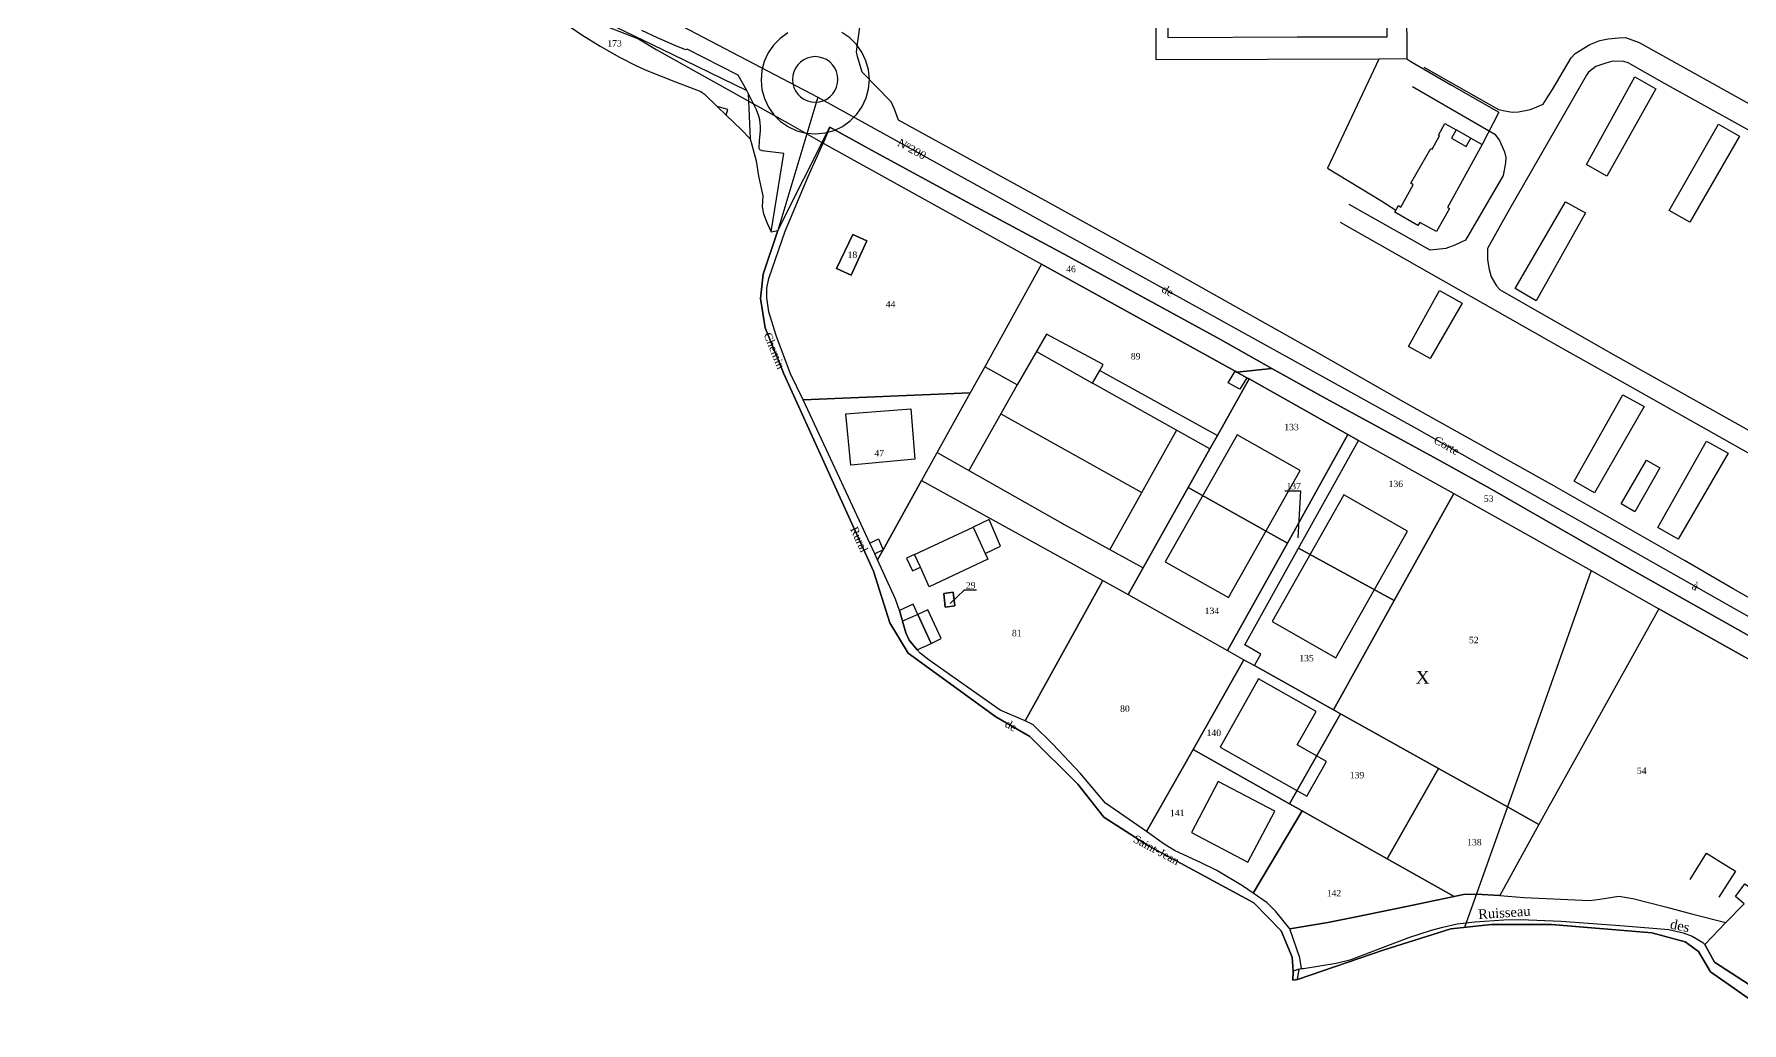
# Model space of a CAD drawing. Extents: x 1208822 to 1209704, y 6152997 to 6153719.
# Drawn here: x 1208825 to 1209359, y 6153000 to 6153309 of the extents above; entities that cross this region are included whole.
import ezdxf

# ---------------------------------------------------------------- set-up
doc = ezdxf.new("R2010")
doc.units = 0
doc.linetypes.add('CONTINU', pattern=[0])
doc.layers.get('0').update_dxf_attribs({"linetype": 'CONTINU'})
for name, color, linetype in [('1LIEUDIT', 7, 'CONTINU'), ('1PARCELLE', 7, 'CONTINU'), ('1PYLONE', 7, 'CONTINU'), ('1SECTION', 7, 'CONTINU'), ('1SUBDSECT', 7, 'CONTINU'), ('1TRONFLUV', 7, 'CONTINU'), ('1TROUPARCELLE', 7, 'CONTINU'), ('1ZONCOMM', 7, 'CONTINU'), ('3BATIDUR', 7, 'CONTINU'), ('3BATILEGER', 7, 'CONTINU'), ('3CHEMIN', 7, 'CONTINU'), ('3FISCLINE', 7, 'CONTINUOUS'), ('3FLECHEPAR', 7, 'CONTINU'), ('3GAZODUC', 7, 'CONTINU'), ('3LIEUDITTEX', 7, 'CONTINU'), ('3LIMNONPARC', 7, 'CONTINU'), ('3PARCELLETEX', 7, 'CONTINU'), ('3PONT', 7, 'CONTINU'), ('3TOPOLINE', 7, 'CONTINU'), ('3TRONFLUVTEX', 7, 'CONTINU'), ('3ZONCOMMTEX', 7, 'CONTINU')]:
    doc.layers.add(name, color=color, linetype=linetype)
doc.styles.get("Standard").update_dxf_attribs({"font": 'Times New Roman'})

# ---------------------------------------------------------------- blocks, each defined once
blk = doc.blocks.new('PYLONE1')
blk.add_point((0, 0))

msp = doc.modelspace()

# ---------------------------------------------------------------- linework, layer by layer
at = {"layer": '1LIEUDIT'}
for points in [[(1208993.15, 6153311.06), (1208996.44, 6153308.81), (1209002.19, 6153305.22), (1209008.18, 6153301.76), (1209013.57, 6153299.13), (1209016.74, 6153297.67), (1209025.75, 6153294.12), (1209033.62, 6153291.09), (1209034.75, 6153290.23), (1209038.78, 6153286.38), (1209041.55, 6153283.69), (1209046.25, 6153279.18), (1209049.04, 6153276.27), (1209049.59, 6153274.42), (1209050.93, 6153269.42), (1209051.6, 6153264.65), (1209053.04, 6153258.5), (1209052.8, 6153255.03), (1209053.25, 6153252.82), (1209054.35, 6153249.91), (1209055.64, 6153247.23), (1209057.68, 6153247.69), (1209073.97, 6153279.94), (1209073.97, 6153279.94), (1209086.93, 6153272.72), (1209116.83, 6153256.54), (1209148.53, 6153239.56), (1209195.94, 6153213.6), (1209211.99, 6153204.56), (1209228.89, 6153195.15), (1209262.69, 6153176.79), (1209280.2, 6153167.02), (1209324.45, 6153141.67), (1209388.98, 6153105.33)], [(1209371.85, 6153000.15), (1209349.07, 6153016.12), (1209345.26, 6153022.39), (1209341.08, 6153025.42), (1209330.67, 6153028.22), (1209299.4, 6153030.84), (1209280.64, 6153030.86), (1209267.94, 6153029.54), (1209247.13, 6153022.94), (1209220.04, 6153013.74), (1209218.52, 6153013.5), (1209218.68, 6153016.25), (1209218.37, 6153020.71), (1209214.95, 6153028.92), (1209206.38, 6153037.61), (1209173.51, 6153055.46), (1209159.56, 6153064.35), (1209151.41, 6153074.75), (1209136.36, 6153089.59), (1209125.76, 6153095.78), (1209098.36, 6153115.66), (1209092.64, 6153125.06), (1209087.57, 6153141.29), (1209059.51, 6153202.87), (1209053.73, 6153217.22), (1209052.31, 6153226.41), (1209053.06, 6153234.04), (1209057.68, 6153247.69), (1209073.97, 6153279.94), (1209073.97, 6153279.94), (1209086.93, 6153272.72), (1209116.83, 6153256.54), (1209148.53, 6153239.56), (1209195.94, 6153213.6), (1209211.99, 6153204.56), (1209228.89, 6153195.15), (1209262.69, 6153176.79), (1209280.2, 6153167.02), (1209324.45, 6153141.67), (1209388.98, 6153105.33)]]:
    msp.add_lwpolyline(points, dxfattribs=at)
at = {"layer": '1PARCELLE'}
for points in [[(1208993.15, 6153311.06), (1208996.44, 6153308.81), (1209002.19, 6153305.22), (1209008.18, 6153301.76), (1209013.57, 6153299.13), (1209016.74, 6153297.67), (1209025.75, 6153294.12), (1209033.62, 6153291.09), (1209034.75, 6153290.23), (1209038.78, 6153286.38), (1209041.55, 6153283.69), (1209046.25, 6153279.18), (1209049.04, 6153276.27), (1209049.59, 6153274.42), (1209050.93, 6153269.42), (1209051.6, 6153264.65), (1209053.04, 6153258.5), (1209052.8, 6153255.03), (1209053.25, 6153252.82), (1209054.35, 6153249.91), (1209055.64, 6153247.23), (1209059.52, 6153271.67), (1209052.78, 6153272.59), (1209052.06, 6153272.86), (1209051.89, 6153273.23), (1209051.98, 6153275.81), (1209052.24, 6153278.81), (1209052.25, 6153280.14), (1209052.04, 6153282.21), (1209051.78, 6153283.37), (1209051.07, 6153285.33), (1209050.04, 6153287.28), (1209047.95, 6153291.37), (1209045.34, 6153296.2), (1209029.38, 6153304.33), (1209029.38, 6153304.33), (1209028.91, 6153304.1), (1209026.06, 6153305.27), (1209020.13, 6153307.89), (1209015.16, 6153310.19)], [(1209381.77, 6153121.21), (1209356.07, 6153135.76), (1209340.92, 6153144.6), (1209300.09, 6153167.87), (1209252.95, 6153194.29), (1209226.89, 6153209.16), (1209172.95, 6153239.41), (1209142.21, 6153256.41), (1209095.4, 6153282.08), (1209094.17, 6153285.6), (1209093.08, 6153287.86), (1209084.02, 6153297.13), (1209082.56, 6153302.05), (1209082.29, 6153303.44), (1209082.68, 6153306.74), (1209083.5, 6153312.68)], [(1209360.9, 6153012.2), (1209350.29, 6153019.09), (1209347.24, 6153024.58), (1209353.78, 6153031.5), (1209353.78, 6153031.5), (1209359.53, 6153037.34), (1209356.81, 6153039.58), (1209359.71, 6153043.58)]]:
    msp.add_lwpolyline(points, dxfattribs=at)
for points in [[(1209201.04, 6153203.45), (1209211.99, 6153204.56), (1209195.94, 6153213.6), (1209148.53, 6153239.56), (1209116.83, 6153256.54), (1209086.93, 6153272.72), (1209073.97, 6153279.94), (1209071.84, 6153274.93), (1209140.1, 6153237.16), (1209200.55, 6153203.73), (1209201.04, 6153203.45)], [(1209061.69, 6153202.9), (1209057.14, 6153214.9), (1209054.87, 6153222.28), (1209054.28, 6153226.6), (1209054.23, 6153229.64), (1209054.84, 6153232.64), (1209059.98, 6153247.45), (1209067.15, 6153264.56), (1209071.84, 6153274.93), (1209140.1, 6153237.16), (1209122.3, 6153205.09), (1209117.76, 6153196.93), (1209065.57, 6153194.73), (1209061.69, 6153202.9)], [(1209081.09, 6153246.42), (1209076, 6153235.84), (1209080.58, 6153233.75), (1209085.46, 6153244.43), (1209081.09, 6153246.42)], [(1209204.89, 6153201.28), (1209204.17, 6153201.65), (1209201.04, 6153203.45), (1209200.55, 6153203.73), (1209140.1, 6153237.16), (1209122.3, 6153205.09), (1209117.76, 6153196.93), (1209102.58, 6153169.61), (1209159.17, 6153138.34), (1209167.09, 6153133.97), (1209185.86, 6153167.35), (1209192.65, 6153179.41), (1209195.05, 6153183.67), (1209204.89, 6153201.28)], [(1209235.76, 6153183.94), (1209204.89, 6153201.28), (1209195.05, 6153183.67), (1209192.65, 6153179.41), (1209185.86, 6153167.35), (1209216.9, 6153149.97), (1209235.76, 6153183.94)], [(1209387.15, 6153099.04), (1209387.39, 6153099.84), (1209388.98, 6153105.33), (1209324.45, 6153141.67), (1209280.2, 6153167.02), (1209262.69, 6153176.79), (1209228.89, 6153195.15), (1209211.99, 6153204.56), (1209201.04, 6153203.45), (1209204.17, 6153201.65), (1209204.89, 6153201.28), (1209235.76, 6153183.94), (1209239.1, 6153182.04), (1209268.82, 6153165.53), (1209311.78, 6153141.49), (1209332.86, 6153129.52), (1209387.15, 6153099.04)], [(1209065.57, 6153194.73), (1209117.76, 6153196.93), (1209102.58, 6153169.61), (1209090.62, 6153147.93), (1209088.85, 6153144.8), (1209088.03, 6153146.61), (1209086.45, 6153150.04), (1209077, 6153170.21), (1209065.57, 6153194.73)], [(1209239.1, 6153182.04), (1209235.76, 6153183.94), (1209216.9, 6153149.97), (1209198.19, 6153116.42), (1209203.28, 6153113.58), (1209206.6, 6153111.75), (1209208.57, 6153115.35), (1209203.58, 6153118.21), (1209220.36, 6153148.39), (1209239.1, 6153182.04)], [(1209239.1, 6153182.04), (1209268.82, 6153165.53), (1209250.21, 6153132.04), (1209220.36, 6153148.39), (1209239.1, 6153182.04)], [(1209127.09, 6153097.85), (1209104.94, 6153113.41), (1209102.17, 6153115.67), (1209101.24, 6153116.65), (1209098.76, 6153119.65), (1209097.71, 6153121.99), (1209095.67, 6153128.97), (1209094.46, 6153132.52), (1209088.85, 6153144.8), (1209090.62, 6153147.93), (1209102.58, 6153169.61), (1209159.17, 6153138.34), (1209134.92, 6153094.53), (1209127.09, 6153097.85)], [(1209185.86, 6153167.35), (1209167.09, 6153133.97), (1209198.19, 6153116.42), (1209216.9, 6153149.97), (1209185.86, 6153167.35)], [(1209332.86, 6153129.52), (1209295.45, 6153062.09), (1209285.6, 6153067.59), (1209264.11, 6153079.59), (1209233.47, 6153096.69), (1209231.31, 6153097.9), (1209250.21, 6153132.04), (1209268.82, 6153165.53), (1209311.78, 6153141.49), (1209332.86, 6153129.52)], [(1209231.31, 6153097.9), (1209206.6, 6153111.75), (1209208.57, 6153115.35), (1209203.58, 6153118.21), (1209220.36, 6153148.39), (1209250.21, 6153132.04), (1209231.31, 6153097.9)], [(1209203.28, 6153113.58), (1209187.39, 6153085.55), (1209172.9, 6153059.97), (1209160.07, 6153068.73), (1209152.1, 6153078.16), (1209143.63, 6153087.23), (1209137.4, 6153093.26), (1209134.92, 6153094.53), (1209159.17, 6153138.34), (1209167.09, 6153133.97), (1209198.19, 6153116.42), (1209203.28, 6153113.58)], [(1209109.55, 6153134.28), (1209110, 6153130.02), (1209112.96, 6153130.37), (1209112.47, 6153134.66), (1209109.55, 6153134.28)], [(1209353.78, 6153031.5), (1209359.53, 6153037.34), (1209356.81, 6153039.58), (1209359.71, 6153043.58), (1209363.18, 6153041.16), (1209371.56, 6153057.57), (1209378.87, 6153072.91), (1209382.84, 6153084.95), (1209387.15, 6153099.04), (1209332.86, 6153129.52), (1209295.45, 6153062.09), (1209283.27, 6153039.98), (1209290.8, 6153039.33), (1209311.29, 6153038.42), (1209314.49, 6153038.75), (1209320.38, 6153039.7), (1209324.75, 6153038.97), (1209334.96, 6153036.43), (1209343.51, 6153034.05), (1209353.78, 6153031.5)], [(1209187.39, 6153085.55), (1209203.28, 6153113.58), (1209206.6, 6153111.75), (1209231.31, 6153097.9), (1209233.47, 6153096.69), (1209217.48, 6153068.58), (1209187.39, 6153085.55)], [(1209233.47, 6153096.69), (1209264.11, 6153079.59), (1209248.03, 6153051.35), (1209221.46, 6153066.34), (1209217.48, 6153068.58), (1209233.47, 6153096.69)], [(1209206.14, 6153040.68), (1209202.88, 6153042.92), (1209194.78, 6153047.74), (1209190.17, 6153050.01), (1209181.62, 6153053.97), (1209178.39, 6153055.98), (1209172.9, 6153059.97), (1209187.39, 6153085.55), (1209217.48, 6153068.58), (1209221.46, 6153066.34), (1209206.14, 6153040.68)], [(1209264.11, 6153079.59), (1209285.6, 6153067.59), (1209295.45, 6153062.09), (1209283.27, 6153039.98), (1209275.85, 6153040.32), (1209271.88, 6153040.2), (1209268.91, 6153039.59), (1209248.03, 6153051.35), (1209264.11, 6153079.59)], [(1209213.22, 6153034.95), (1209210.53, 6153037.67), (1209206.14, 6153040.68), (1209221.46, 6153066.34), (1209248.03, 6153051.35), (1209268.91, 6153039.59), (1209253.56, 6153036.44), (1209238.32, 6153033.23), (1209229.47, 6153031.49), (1209217.67, 6153029.53), (1209213.22, 6153034.95)]]:
    msp.add_lwpolyline(points, close=True, dxfattribs=at)
at = {"layer": '1SECTION'}
msp.add_lwpolyline([(1208993.15, 6153311.06), (1208996.44, 6153308.81), (1209002.19, 6153305.22), (1209008.18, 6153301.76), (1209013.57, 6153299.13), (1209016.74, 6153297.67), (1209025.75, 6153294.12), (1209033.62, 6153291.09), (1209034.75, 6153290.23), (1209038.78, 6153286.38), (1209041.55, 6153283.69), (1209046.25, 6153279.18), (1209049.04, 6153276.27), (1209049.59, 6153274.42), (1209050.93, 6153269.42), (1209051.6, 6153264.65), (1209053.04, 6153258.5), (1209052.8, 6153255.03), (1209053.25, 6153252.82), (1209054.35, 6153249.91), (1209055.64, 6153247.23), (1209057.68, 6153247.69), (1209053.06, 6153234.04), (1209052.31, 6153226.41), (1209053.73, 6153217.22), (1209059.51, 6153202.87), (1209087.57, 6153141.29), (1209092.64, 6153125.06), (1209098.36, 6153115.66), (1209125.76, 6153095.78), (1209136.36, 6153089.59), (1209151.41, 6153074.75), (1209159.56, 6153064.35), (1209173.51, 6153055.46), (1209206.38, 6153037.61), (1209214.95, 6153028.92), (1209218.37, 6153020.71), (1209218.68, 6153016.25), (1209218.52, 6153013.5), (1209220.04, 6153013.74), (1209247.13, 6153022.94), (1209267.94, 6153029.54), (1209280.64, 6153030.86), (1209299.4, 6153030.84), (1209330.67, 6153028.22), (1209341.08, 6153025.42), (1209345.26, 6153022.39), (1209349.07, 6153016.12), (1209371.85, 6153000.15)], dxfattribs=at)
at = {"layer": '1SUBDSECT'}
msp.add_lwpolyline([(1208993.15, 6153311.06), (1208996.44, 6153308.81), (1209002.19, 6153305.22), (1209008.18, 6153301.76), (1209013.57, 6153299.13), (1209016.74, 6153297.67), (1209025.75, 6153294.12), (1209033.62, 6153291.09), (1209034.75, 6153290.23), (1209038.78, 6153286.38), (1209041.55, 6153283.69), (1209046.25, 6153279.18), (1209049.04, 6153276.27), (1209049.59, 6153274.42), (1209050.93, 6153269.42), (1209051.6, 6153264.65), (1209053.04, 6153258.5), (1209052.8, 6153255.03), (1209053.25, 6153252.82), (1209054.35, 6153249.91), (1209055.64, 6153247.23), (1209057.68, 6153247.69), (1209053.06, 6153234.04), (1209052.31, 6153226.41), (1209053.73, 6153217.22), (1209059.51, 6153202.87), (1209087.57, 6153141.29), (1209092.64, 6153125.06), (1209098.36, 6153115.66), (1209125.76, 6153095.78), (1209136.36, 6153089.59), (1209151.41, 6153074.75), (1209159.56, 6153064.35), (1209173.51, 6153055.46), (1209206.38, 6153037.61), (1209214.95, 6153028.92), (1209218.37, 6153020.71), (1209218.68, 6153016.25), (1209218.52, 6153013.5), (1209220.04, 6153013.74), (1209247.13, 6153022.94), (1209267.94, 6153029.54), (1209280.64, 6153030.86), (1209299.4, 6153030.84), (1209330.67, 6153028.22), (1209341.08, 6153025.42), (1209345.26, 6153022.39), (1209349.07, 6153016.12), (1209371.85, 6153000.15)], dxfattribs=at)
at = {"layer": '1TRONFLUV'}
msp.add_lwpolyline([(1209371.85, 6153000.15), (1209349.07, 6153016.12), (1209345.26, 6153022.39), (1209341.08, 6153025.42), (1209330.67, 6153028.22), (1209299.4, 6153030.84), (1209280.64, 6153030.86), (1209267.94, 6153029.54), (1209247.13, 6153022.94), (1209220.04, 6153013.74), (1209220.51, 6153016.92), (1209220.51, 6153016.92), (1209221.24, 6153017.13), (1209220.79, 6153020.47), (1209217.67, 6153029.53), (1209229.47, 6153031.49), (1209238.32, 6153033.23), (1209253.56, 6153036.44), (1209271.88, 6153040.2), (1209275.85, 6153040.32), (1209283.27, 6153039.98), (1209290.8, 6153039.33), (1209311.29, 6153038.42), (1209314.49, 6153038.75), (1209320.38, 6153039.7), (1209324.75, 6153038.97), (1209334.96, 6153036.43), (1209343.51, 6153034.05), (1209353.78, 6153031.5), (1209347.24, 6153024.58), (1209350.29, 6153019.09), (1209360.9, 6153012.2)], dxfattribs=at)
at = {"layer": '1TROUPARCELLE'}
for points in [[(1209076, 6153235.84), (1209081.09, 6153246.42), (1209085.46, 6153244.43), (1209080.58, 6153233.75), (1209076, 6153235.84)], [(1209109.55, 6153134.28), (1209112.47, 6153134.66), (1209112.96, 6153130.37), (1209110, 6153130.02), (1209109.55, 6153134.28)]]:
    msp.add_lwpolyline(points, close=True, dxfattribs=at)
at = {"layer": '1ZONCOMM'}
for points in [[(1208826.74, 6153362.34), (1208860.04, 6153357.63), (1208940.63, 6153348.05), (1208974.09, 6153339.73), (1209070.17, 6153289.33), (1209257.17, 6153185.83), (1209394.05, 6153108.36), (1209502.45, 6153048.22)], [(1208826.74, 6153362.34), (1208860.04, 6153357.63), (1208940.63, 6153348.05), (1208974.09, 6153339.73), (1209070.17, 6153289.33), (1209257.17, 6153185.83), (1209394.05, 6153108.36), (1209502.45, 6153048.22)], [(1208826.74, 6153362.34), (1208860.04, 6153357.63), (1208940.63, 6153348.05), (1208974.09, 6153339.73), (1209070.17, 6153289.33), (1209257.17, 6153185.83), (1209394.05, 6153108.36), (1209502.45, 6153048.22)], [(1208826.74, 6153362.34), (1208860.04, 6153357.63), (1208940.63, 6153348.05), (1208974.09, 6153339.73), (1209070.17, 6153289.33), (1209257.17, 6153185.83), (1209394.05, 6153108.36), (1209502.45, 6153048.22)], [(1209070.17, 6153289.33), (1209057.68, 6153247.69), (1209053.06, 6153234.04), (1209052.31, 6153226.41), (1209053.73, 6153217.22), (1209059.51, 6153202.87), (1209087.57, 6153141.29), (1209092.64, 6153125.06), (1209098.36, 6153115.66), (1209125.76, 6153095.78), (1209136.36, 6153089.59), (1209151.41, 6153074.75), (1209159.56, 6153064.35), (1209173.51, 6153055.46), (1209206.38, 6153037.61), (1209214.95, 6153028.92), (1209218.37, 6153020.71), (1209218.68, 6153016.25), (1209218.52, 6153013.5)], [(1209070.17, 6153289.33), (1209057.68, 6153247.69), (1209053.06, 6153234.04), (1209052.31, 6153226.41), (1209053.73, 6153217.22), (1209059.51, 6153202.87), (1209087.57, 6153141.29), (1209092.64, 6153125.06), (1209098.36, 6153115.66), (1209125.76, 6153095.78), (1209136.36, 6153089.59), (1209151.41, 6153074.75), (1209159.56, 6153064.35), (1209173.51, 6153055.46), (1209206.38, 6153037.61), (1209214.95, 6153028.92), (1209218.37, 6153020.71), (1209218.68, 6153016.25), (1209218.52, 6153013.5)], [(1209070.17, 6153289.33), (1209057.68, 6153247.69), (1209053.06, 6153234.04), (1209052.31, 6153226.41), (1209053.73, 6153217.22), (1209059.51, 6153202.87), (1209087.57, 6153141.29), (1209092.64, 6153125.06), (1209098.36, 6153115.66), (1209125.76, 6153095.78), (1209136.36, 6153089.59), (1209151.41, 6153074.75), (1209159.56, 6153064.35), (1209173.51, 6153055.46), (1209206.38, 6153037.61), (1209214.95, 6153028.92), (1209218.37, 6153020.71), (1209218.68, 6153016.25), (1209218.52, 6153013.5)]]:
    msp.add_lwpolyline(points, dxfattribs=at)
at = {"layer": '3BATIDUR'}
for points in [[(1209310.28, 6153268.32), (1209325.36, 6153295.64), (1209331.99, 6153291.89), (1209316.69, 6153264.64), (1209310.28, 6153268.32)], [(1209038.78, 6153286.38), (1209041.55, 6153283.69), (1209042.11, 6153285.47), (1209038.78, 6153286.38)], [(1209274.13, 6153276.56), (1209277.73, 6153274.55), (1209266.91, 6153254.89), (1209267.45, 6153254.56), (1209263.39, 6153247.39), (1209258.2, 6153250.15), (1209257.58, 6153249.18), (1209250.43, 6153253.4), (1209251.54, 6153255.44), (1209252.34, 6153255), (1209256.19, 6153261.89), (1209255.39, 6153262.41), (1209261.68, 6153273.3), (1209262.11, 6153273.09), (1209264.37, 6153277.21), (1209264.02, 6153277.42), (1209266.08, 6153281.06), (1209269.6, 6153279.09), (1209268.09, 6153276.46), (1209272.72, 6153273.91), (1209274.13, 6153276.56)], [(1209336.16, 6153253.88), (1209351.51, 6153280.87), (1209358.12, 6153277.12), (1209342.59, 6153250.25), (1209336.16, 6153253.88)], [(1209288.03, 6153229.55), (1209303.76, 6153256.66), (1209309.95, 6153253.19), (1209294.58, 6153225.69), (1209288.03, 6153229.55)], [(1209254.72, 6153211.46), (1209264.33, 6153228.91), (1209271.44, 6153225.01), (1209261.46, 6153207.65), (1209254.72, 6153211.46)], [(1209158.23, 6153203.91), (1209159.32, 6153205.81), (1209141.64, 6153215.29), (1209132.49, 6153199.47), (1209122.3, 6153205.09), (1209117.76, 6153196.93), (1209102.58, 6153169.61), (1209159.17, 6153138.34), (1209167.09, 6153133.97), (1209185.86, 6153167.35), (1209192.65, 6153179.41), (1209155.96, 6153199.95), (1209158.23, 6153203.91)], [(1209200.55, 6153203.73), (1209201.04, 6153203.45), (1209204.17, 6153201.65), (1209202.03, 6153198.05), (1209198.37, 6153200.04), (1209200.55, 6153203.73)], [(1209306.4, 6153169.37), (1209321.6, 6153196.37), (1209328.31, 6153192.65), (1209312.78, 6153165.73), (1209306.4, 6153169.37)], [(1209080.49, 6153174.39), (1209078.95, 6153190.36), (1209099.19, 6153191.99), (1209100.5, 6153176.26), (1209080.49, 6153174.39)], [(1209220.9, 6153172.68), (1209201.17, 6153183.87), (1209178.72, 6153144.2), (1209198.46, 6153133.01), (1209220.9, 6153172.68)], [(1209332.59, 6153154.85), (1209347.8, 6153181.85), (1209354.5, 6153178.14), (1209338.98, 6153151.22), (1209332.59, 6153154.85)], [(1209328.99, 6153175.95), (1209333.23, 6153173.52), (1209325.38, 6153159.82), (1209321.14, 6153162.24), (1209328.99, 6153175.95)], [(1209231.96, 6153114.2), (1209254.38, 6153153.73), (1209234.5, 6153165.06), (1209212.07, 6153125.53), (1209231.96, 6153114.2)], [(1209118.75, 6153155.04), (1209122.44, 6153146.8), (1209127.25, 6153149.08), (1209123.69, 6153157.34), (1209118.75, 6153155.04)], [(1209100.38, 6153146.5), (1209097.91, 6153145.35), (1209099.74, 6153141.35), (1209102.21, 6153142.45), (1209100.38, 6153146.5)], [(1209110, 6153130.02), (1209109.55, 6153134.28), (1209112.47, 6153134.66), (1209112.96, 6153130.37), (1209110, 6153130.02)], [(1209105.58, 6153118.7), (1209101.43, 6153127.74), (1209099.95, 6153130.94), (1209095.67, 6153128.97), (1209097.71, 6153121.99), (1209098.76, 6153119.65), (1209101.24, 6153116.65), (1209105.58, 6153118.7)], [(1209207.86, 6153107.58), (1209195.83, 6153086.22), (1209222.93, 6153070.91), (1209229.07, 6153081.82), (1209219.93, 6153086.98), (1209225.85, 6153097.46), (1209207.86, 6153107.58)], [(1209195.24, 6153075.52), (1209186.9, 6153059.61), (1209204.55, 6153050.36), (1209212.89, 6153066.28), (1209195.24, 6153075.52)]]:
    msp.add_lwpolyline(points, close=True, dxfattribs=at)
at = {"layer": '3BATILEGER'}
for points in [[(1209274.13, 6153276.56), (1209269.6, 6153279.09), (1209268.09, 6153276.46), (1209272.72, 6153273.91), (1209274.13, 6153276.56)], [(1209158.23, 6153203.91), (1209195.05, 6153183.67), (1209192.65, 6153179.41), (1209155.96, 6153199.95), (1209158.23, 6153203.91)], [(1209122.44, 6153146.8), (1209123.27, 6153144.95), (1209104.96, 6153136.34), (1209102.21, 6153142.45), (1209100.38, 6153146.5), (1209118.75, 6153155.04), (1209122.44, 6153146.8)], [(1209090.62, 6153147.93), (1209088.03, 6153146.61), (1209086.45, 6153150.04), (1209089.18, 6153151.33), (1209090.62, 6153147.93)], [(1209105.58, 6153118.7), (1209108.71, 6153120.18), (1209104.58, 6153129.21), (1209101.43, 6153127.74), (1209105.58, 6153118.7)]]:
    msp.add_lwpolyline(points, close=True, dxfattribs=at)
at = {"layer": '3CHEMIN'}
for points in [[(1208944.04, 6153320.4), (1208945.84, 6153337.27), (1208951.59, 6153335.72), (1208962.8, 6153332.22), (1208971.83, 6153328.5), (1208983.8, 6153322.56), (1209004, 6153312.75), (1209024.7, 6153302.74), (1209047.95, 6153291.37)], [(1209259.46, 6153298.66), (1209282.79, 6153285.51), (1209284.74, 6153285.03), (1209287.12, 6153284.67), (1209289.04, 6153284.74), (1209292.84, 6153285.47), (1209296.78, 6153287.14), (1209297.81, 6153288.77), (1209299.65, 6153291.7), (1209305.5, 6153301.65), (1209306.78, 6153302.98), (1209311.39, 6153305.75), (1209314.44, 6153307.01), (1209317.02, 6153307.54), (1209320.4, 6153307.86), (1209322.45, 6153307.91), (1209326.7, 6153306.44), (1209384.13, 6153274.39)], [(1209371.85, 6153273.01), (1209334.7, 6153293.56), (1209323.32, 6153300.06), (1209322, 6153300.5), (1209318.49, 6153300.57), (1209316.37, 6153299.98), (1209313.24, 6153298.87), (1209310.91, 6153297.09), (1209310.28, 6153296.19), (1209305.77, 6153288.38), (1209285.82, 6153253.55), (1209279.41, 6153242.04), (1209279.4, 6153238.46), (1209279.85, 6153235.44), (1209280.55, 6153233.17), (1209282.23, 6153230.42), (1209283.35, 6153229.17), (1209289.64, 6153225.45), (1209319.22, 6153208.66), (1209370.57, 6153179.87)], [(1209255.95, 6153292.66), (1209281.64, 6153277.74), (1209283.08, 6153275.75), (1209284.66, 6153272.23), (1209285.07, 6153270.43), (1209285.04, 6153268.82), (1209284.24, 6153264.87), (1209272.51, 6153244.66), (1209269.17, 6153243.12), (1209266.35, 6153242.08), (1209261.43, 6153241.48), (1209236.14, 6153255.83)], [(1209048.42, 6153290.45), (1209049.04, 6153276.27)], [(1209233.32, 6153250.23), (1209302.53, 6153210.98), (1209321.49, 6153200.39), (1209368.89, 6153173.68)]]:
    msp.add_lwpolyline(points, dxfattribs=at)
at = {"layer": '3FISCLINE'}
for points in [[(1209219.96, 6153308.05), (1209179.65, 6153307.84), (1209179.5, 6153360.86), (1209179.35, 6153395.69), (1209179.38, 6153413.74), (1209247.53, 6153413.9), (1209247.54, 6153386.77), (1209247.66, 6153360.96), (1209247.96, 6153308.09), (1209219.96, 6153308.05)], [(1209245.38, 6153301.16), (1209229.34, 6153267.15), (1209246.03, 6153257.04), (1209250.78, 6153254.05)], [(1209254.22, 6153301.24), (1209255.42, 6153300.41), (1209268.1, 6153293.1), (1209282.93, 6153284.65), (1209277.73, 6153274.55)], [(1209138.48, 6153209.84), (1209155.96, 6153199.95)], [(1209132.49, 6153199.47), (1209117.31, 6153172.74)], [(1209127.34, 6153190.42), (1209171.34, 6153165.78)], [(1209182.2, 6153185.26), (1209161.42, 6153148)], [(1209107.43, 6153178.32), (1209147.33, 6153155.77), (1209171.77, 6153142.3)], [(1209101.43, 6153127.74), (1209096.66, 6153125.61)], [(1209342.67, 6153044.88), (1209347.83, 6153053.13), (1209356.81, 6153047.52), (1209351.59, 6153039.43)], [(1209221.24, 6153017.13), (1209221.91, 6153017.1), (1209232.14, 6153018.79), (1209236.75, 6153019.99), (1209254.76, 6153026.85), (1209261.9, 6153029.14), (1209265.37, 6153030.06), (1209269.91, 6153031.03), (1209275.44, 6153031.72), (1209284.45, 6153032.37), (1209289.72, 6153032.43), (1209302.38, 6153031.9), (1209322.14, 6153030.48), (1209336, 6153029.27), (1209340.54, 6153028.32), (1209343.29, 6153027.21), (1209346.64, 6153025.3), (1209347.24, 6153024.58)]]:
    msp.add_lwpolyline(points, dxfattribs=at)
at = {"layer": '3FLECHEPAR'}
for points in [[(1209216.09, 6153166.3), (1209220.99, 6153166.3), (1209220.09, 6153151.64)], [(1209119.77, 6153135.29), (1209115.94, 6153135.3), (1209111.55, 6153131.1)]]:
    msp.add_lwpolyline(points, dxfattribs=at)
at = {"layer": '3GAZODUC'}
for points in [[(1208825.37, 6153351.63), (1208853.3, 6153348.6), (1208856.98, 6153347.97), (1208884.24, 6153344.61), (1208910.86, 6153341.06), (1208936.83, 6153337.81), (1208938.09, 6153337.36), (1209014.13, 6153307.52), (1209019.71, 6153304.16), (1209060.9, 6153281.15), (1209071.84, 6153274.93)], [(1209311.78, 6153141.49), (1209285.6, 6153067.59), (1209272.14, 6153029.97)]]:
    msp.add_lwpolyline(points, dxfattribs=at)
at = {"layer": '3LIMNONPARC'}
msp.add_lwpolyline([(1209175.88, 6153300.95), (1209175.51, 6153420.24), (1209253.48, 6153420.54), (1209254.22, 6153301.24), (1209245.38, 6153301.16), (1209175.88, 6153300.95)], close=True, dxfattribs=at)
at = {"layer": '3PONT'}
msp.add_lwpolyline([(1209220.51, 6153016.92), (1209218.68, 6153016.25), (1209218.52, 6153013.5), (1209220.04, 6153013.74), (1209220.51, 6153016.92)], close=True, dxfattribs=at)
at = {"layer": '3TOPOLINE'}
for points in [[(1209060.8, 6153309.38), (1209058.4, 6153307.68), (1209056.33, 6153305.57), (1209054.65, 6153303.15), (1209053.41, 6153300.47), (1209052.67, 6153297.62), (1209052.43, 6153294.67), (1209052.7, 6153291.74), (1209053.48, 6153288.9), (1209054.75, 6153286.23), (1209056.46, 6153283.83), (1209058.56, 6153281.75), (1209060.98, 6153280.07), (1209063.66, 6153278.84), (1209066.51, 6153278.1), (1209069.46, 6153277.85), (1209072.39, 6153278.13), (1209075.23, 6153278.91), (1209077.9, 6153280.17), (1209080.31, 6153281.88), (1209082.38, 6153283.98), (1209084.06, 6153286.41), (1209085.29, 6153289.09), (1209086.03, 6153291.94), (1209086.28, 6153294.88)], [(1209086.28, 6153294.88), (1209086, 6153297.82), (1209085.22, 6153300.66), (1209083.96, 6153303.33), (1209082.25, 6153305.73), (1209080.16, 6153307.81), (1209077.72, 6153309.48)], [(1209076.47, 6153294.9), (1209076.35, 6153296.13), (1209076.02, 6153297.32), (1209075.49, 6153298.45), (1209074.78, 6153299.46), (1209073.89, 6153300.33), (1209072.87, 6153301.04), (1209071.75, 6153301.55), (1209070.55, 6153301.86), (1209069.31, 6153301.97), (1209068.07, 6153301.85), (1209066.88, 6153301.52), (1209065.76, 6153300.99), (1209064.74, 6153300.28), (1209063.88, 6153299.39), (1209063.17, 6153298.37), (1209062.65, 6153297.24), (1209062.34, 6153296.04), (1209062.23, 6153294.81), (1209062.35, 6153293.57), (1209062.68, 6153292.38), (1209063.22, 6153291.25), (1209063.93, 6153290.24), (1209064.81, 6153289.37), (1209065.84, 6153288.66), (1209066.96, 6153288.15), (1209068.16, 6153287.83), (1209069.4, 6153287.73), (1209070.63, 6153287.85), (1209071.83, 6153288.18), (1209072.95, 6153288.7), (1209073.96, 6153289.42), (1209074.83, 6153290.31), (1209075.54, 6153291.33), (1209076.05, 6153292.46), (1209076.37, 6153293.65), (1209076.47, 6153294.9)]]:
    msp.add_lwpolyline(points, dxfattribs=at)

# ---------------------------------------------------------------- block references
at = {"layer": '1PYLONE', "rotation": 90}
msp.add_blockref('PYLONE1', (1209014.13, 6153307.52), dxfattribs=at)

# ---------------------------------------------------------------- texts
at = {"layer": '3LIEUDITTEX'}
msp.add_text('X', height=4, dxfattribs=at).set_placement((1209256.93, 6153106.09))
at = {"layer": '3PARCELLETEX'}
for s, p in [('173', (1209004.42, 6153305.14)), ('18', (1209079.47, 6153239.11)), ('46', (1209147.75, 6153234.64)), ('44', (1209091.4, 6153223.66)), ('89', (1209167.95, 6153207.39)), ('133', (1209215.89, 6153185.28)), ('47', (1209087.85, 6153177.09)), ('137', (1209216.55, 6153166.8)), ('136', (1209248.48, 6153167.51)), ('53', (1209278.23, 6153162.91)), ('29', (1209116.43, 6153135.8)), ('134', (1209191.02, 6153127.86)), ('81', (1209130.81, 6153120.92)), ('52', (1209273.58, 6153118.74)), ('135', (1209220.59, 6153113.09)), ('80', (1209164.6, 6153097.3)), ('140', (1209191.62, 6153089.77)), ('139', (1209236.34, 6153076.54)), ('54', (1209326.06, 6153077.91)), ('138', (1209273.02, 6153055.58)), ('142', (1209229.14, 6153039.65))]:
    msp.add_text(s, height=2, dxfattribs=at).set_placement(p)
msp.add_text('141', height=2, rotation=1.3, dxfattribs=at).set_placement((1209180.2, 6153064.69))
at = {"layer": '3TRONFLUVTEX'}
for s, rotation, p in [('Ruisseau', 3.8, (1209276.57, 6153032.56)), ('des', 348.4, (1209336.21, 6153029.65))]:
    msp.add_text(s, height=3, rotation=rotation, dxfattribs=at).set_placement(p)
at = {"layer": '3ZONCOMMTEX'}
for s, rotation, p in [('Nº200', 331.2, (1209094.77, 6153274.28)), ('Nº200', 331.2, (1209094.77, 6153274.28)), ('Nº200', 331.2, (1209094.77, 6153274.28)), ('Nº200', 331.2, (1209094.77, 6153274.28)), ('de', 331.2, (1209177.29, 6153228.61)), ('de', 331.2, (1209177.29, 6153228.61)), ('de', 331.2, (1209177.29, 6153228.61)), ('de', 331.2, (1209177.29, 6153228.61)), ('Chemin', 292.1, (1209053.2, 6153215.17)), ('Chemin', 292.1, (1209053.2, 6153215.17)), ('Chemin', 292.1, (1209053.2, 6153215.17)), ('Corte', 330.6, (1209262.33, 6153181.47)), ('Corte', 330.6, (1209262.33, 6153181.47)), ('Corte', 330.6, (1209262.33, 6153181.47)), ('Corte', 330.6, (1209262.33, 6153181.47)), ('Rural', 294.8, (1209080.2, 6153154.42)), ('Rural', 294.8, (1209080.2, 6153154.42)), ('Rural', 294.8, (1209080.2, 6153154.42)), ('à ', 330.8, (1209342.97, 6153135.83)), ('à ', 330.8, (1209342.97, 6153135.83)), ('à ', 330.8, (1209342.97, 6153135.83)), ('à ', 330.8, (1209342.97, 6153135.83)), ('de', 329.9, (1209128.35, 6153092.82)), ('de', 329.9, (1209128.35, 6153092.82)), ('de', 329.9, (1209128.35, 6153092.82)), ('Saint-Jean', 331.7, (1209168.43, 6153056.79)), ('Saint-Jean', 331.7, (1209168.43, 6153056.79)), ('Saint-Jean', 331.7, (1209168.43, 6153056.79))]:
    msp.add_text(s, height=2.5, rotation=rotation, dxfattribs=at).set_placement(p)

doc.saveas('drawing.dxf')
